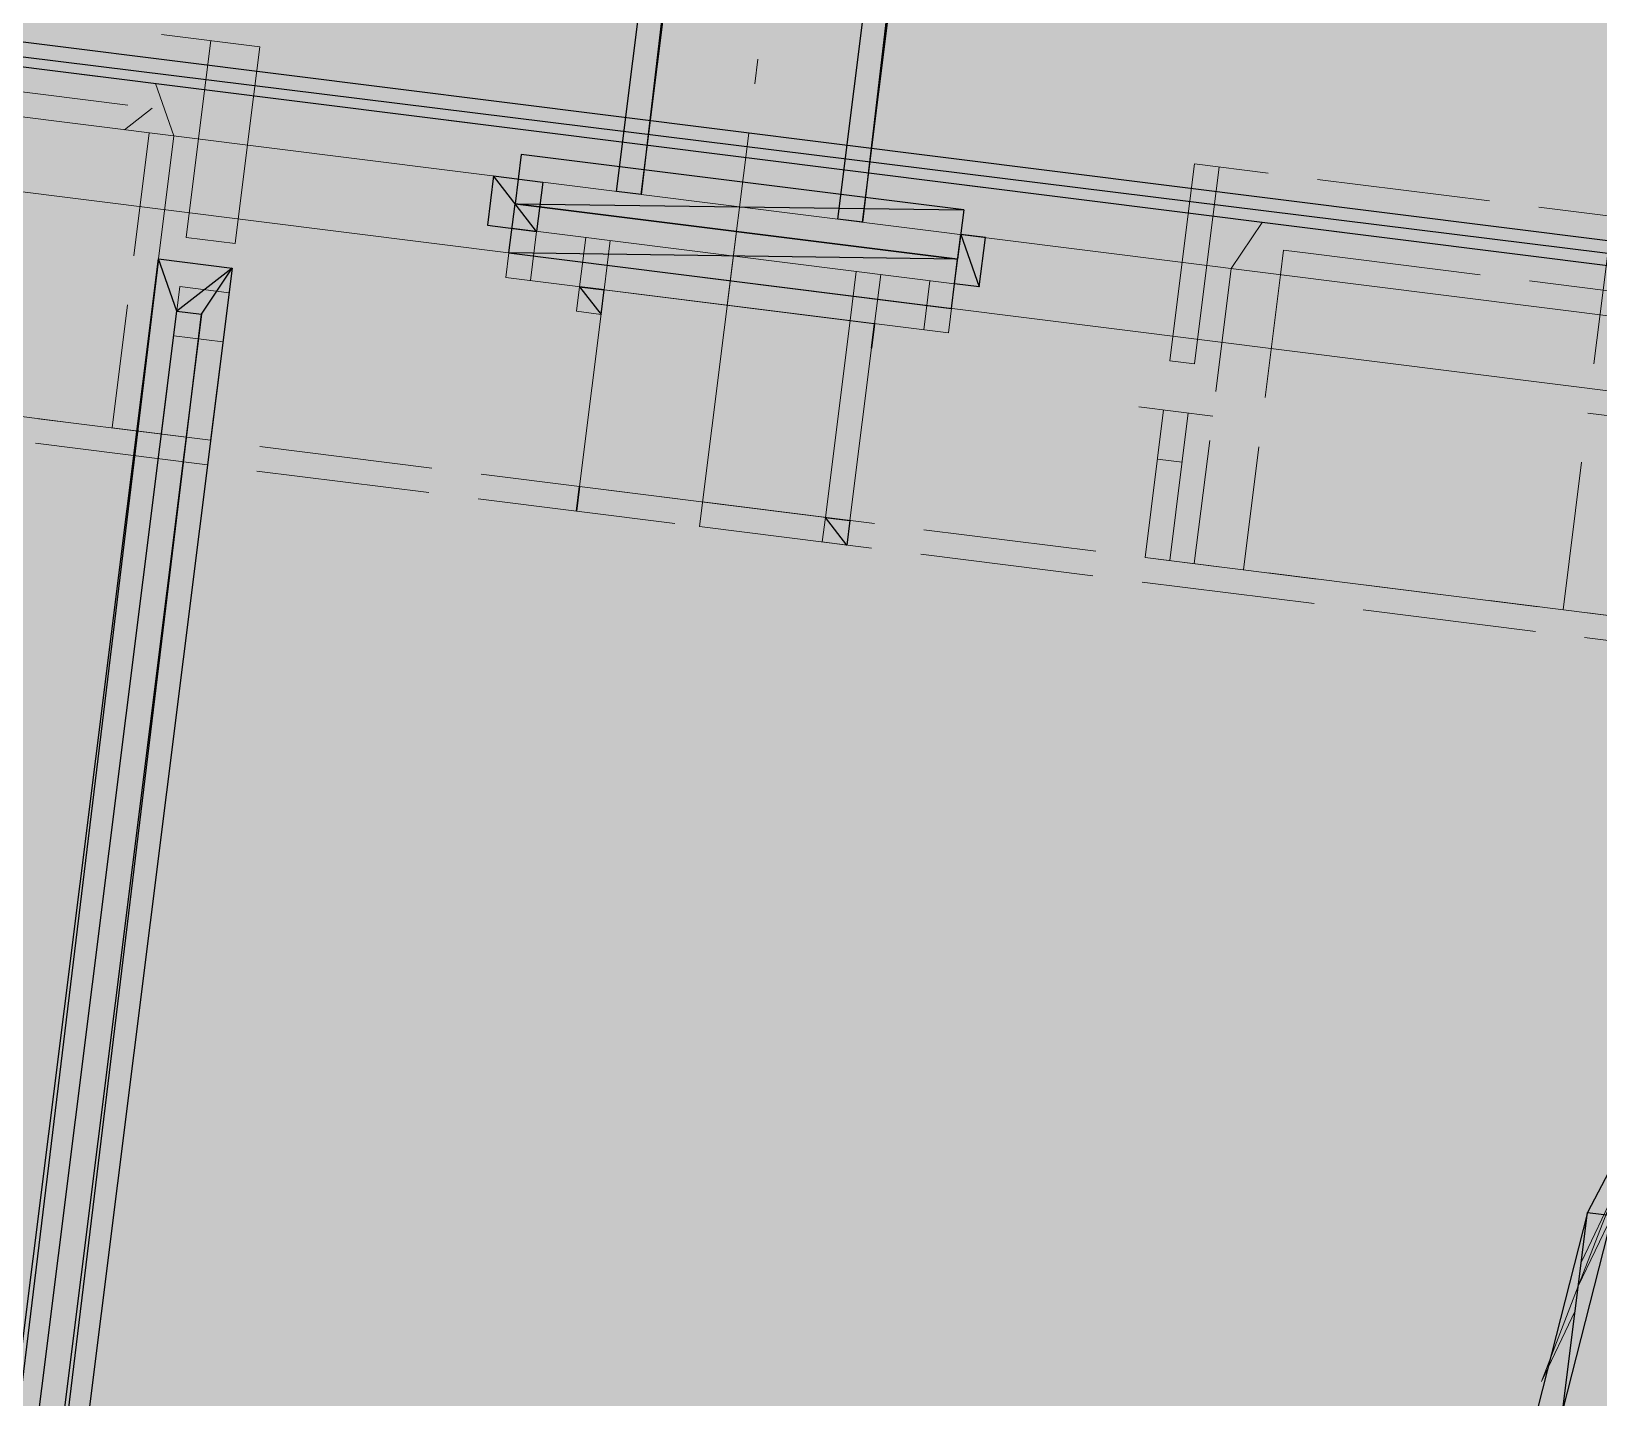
# Model space of a CAD drawing. Header units: metres. Extents: x -4 to 509425, y 7549 to 4732445.
# Drawn here: x 475992.49 to 475993.025, y 4719727.946 to 4719728.412 of the extents above; entities that cross this region are included whole.
import ezdxf

# ---------------------------------------------------------------- set-up
doc = ezdxf.new("R2010")
doc.units = ezdxf.units.M
doc.header["$LTSCALE"] = 0.01
doc.header["$MEASUREMENT"] = 0
doc.layers.get('0').update_dxf_attribs({"lineweight": 0})
doc.layers.add('_SUBESTACIÓN', color=1, linetype='Continuous')
doc.layers.add('SUBESTACION LA VID', color=253, linetype='Continuous')

# ---------------------------------------------------------------- blocks, each defined once
blk = doc.blocks.new('A$Cfff6051d')
at = {"layer": 'SUBESTACION LA VID', "transparency": 33554687}
h = blk.add_hatch(color=256, dxfattribs=at)
h.dxf.hatch_style = 2
edge = h.paths.add_edge_path()
edge.add_spline(control_points=[(475992.68982, 4719728.35778), (475992.68982, 4719728.35778), (475992.69822, 4719728.35673), (475992.69822, 4719728.35673), (475992.69822, 4719728.35673), (475992.81831, 4719729.38262), (475992.81831, 4719729.38262), (475992.81831, 4719729.38262), (475992.68982, 4719728.35778), (475992.68982, 4719728.35778)], knot_values=[0, 0, 0, 0, 1, 1, 1, 2, 2, 2, 3, 3, 3, 3], degree=3, periodic=0)
edge = h.paths.add_edge_path()
edge.add_spline(control_points=[(475992.69822, 4719728.35673), (475992.69822, 4719728.35673), (475992.81831, 4719729.38262), (475992.81831, 4719729.38262), (475992.81831, 4719729.38262), (475992.82671, 4719729.38157), (475992.82671, 4719729.38157), (475992.82671, 4719729.38157), (475992.69822, 4719728.35673), (475992.69822, 4719728.35673)], knot_values=[0, 0, 0, 0, 1, 1, 1, 2, 2, 2, 3, 3, 3, 3], degree=3, periodic=0)
h = blk.add_hatch(color=256, dxfattribs=at)
h.dxf.hatch_style = 2
edge = h.paths.add_edge_path()
edge.add_spline(control_points=[(475992.76543, 4719728.3483), (475992.76543, 4719728.3483), (475992.77383, 4719728.34725), (475992.77383, 4719728.34725), (475992.77383, 4719728.34725), (475992.89391, 4719729.37314), (475992.89391, 4719729.37314), (475992.89391, 4719729.37314), (475992.76543, 4719728.3483), (475992.76543, 4719728.3483)], knot_values=[0, 0, 0, 0, 1, 1, 1, 2, 2, 2, 3, 3, 3, 3], degree=3, periodic=0)
edge = h.paths.add_edge_path()
edge.add_spline(control_points=[(475992.77383, 4719728.34725), (475992.77383, 4719728.34725), (475992.89391, 4719729.37314), (475992.89391, 4719729.37314), (475992.89391, 4719729.37314), (475992.90231, 4719729.37209), (475992.90231, 4719729.37209), (475992.90231, 4719729.37209), (475992.77383, 4719728.34725), (475992.77383, 4719728.34725)], knot_values=[0, 0, 0, 0, 1, 1, 1, 2, 2, 2, 3, 3, 3, 3], degree=3, periodic=0)
h = blk.add_hatch(color=256, dxfattribs=at)
h.dxf.hatch_style = 2
edge = h.paths.add_edge_path()
edge.add_spline(control_points=[(475995.86725, 4719727.97649), (475995.86725, 4719727.97649), (475995.86831, 4719727.98489), (475995.86831, 4719727.98489), (475995.86831, 4719727.98489), (475990.12143, 4719728.69684), (475990.12143, 4719728.69684), (475990.12143, 4719728.69684), (475995.86725, 4719727.97649), (475995.86725, 4719727.97649)], knot_values=[0, 0, 0, 0, 1, 1, 1, 2, 2, 2, 3, 3, 3, 3], degree=3, periodic=0)
edge = h.paths.add_edge_path()
edge.add_spline(control_points=[(475995.86831, 4719727.98489), (475995.86831, 4719727.98489), (475990.12143, 4719728.69684), (475990.12143, 4719728.69684), (475990.12143, 4719728.69684), (475990.11408, 4719728.70629), (475990.11408, 4719728.70629), (475990.11408, 4719728.70629), (475995.86831, 4719727.98489), (475995.86831, 4719727.98489)], knot_values=[0, 0, 0, 0, 1, 1, 1, 2, 2, 2, 3, 3, 3, 3], degree=3, periodic=0)
edge = h.paths.add_edge_path()
edge.add_spline(control_points=[(475990.12143, 4719728.69684), (475990.12143, 4719728.69684), (475990.11408, 4719728.70629), (475990.11408, 4719728.70629), (475990.11408, 4719728.70629), (475989.83813, 4719726.43715), (475989.83813, 4719726.43715), (475989.83813, 4719726.43715), (475990.12143, 4719728.69684), (475990.12143, 4719728.69684)], knot_values=[0, 0, 0, 0, 1, 1, 1, 2, 2, 2, 3, 3, 3, 3], degree=3, periodic=0)
edge = h.paths.add_edge_path()
edge.add_spline(control_points=[(475990.11408, 4719728.70629), (475990.11408, 4719728.70629), (475989.83813, 4719726.43715), (475989.83813, 4719726.43715), (475989.83813, 4719726.43715), (475989.82868, 4719726.4298), (475989.82868, 4719726.4298), (475989.82868, 4719726.4298), (475990.11408, 4719728.70629), (475990.11408, 4719728.70629)], knot_values=[0, 0, 0, 0, 1, 1, 1, 2, 2, 2, 3, 3, 3, 3], degree=3, periodic=0)
edge = h.paths.add_edge_path()
edge.add_spline(control_points=[(475989.83813, 4719726.43715), (475989.83813, 4719726.43715), (475989.82868, 4719726.4298), (475989.82868, 4719726.4298), (475989.82868, 4719726.4298), (475995.58396, 4719725.7168), (475995.58396, 4719725.7168), (475995.58396, 4719725.7168), (475989.83813, 4719726.43715), (475989.83813, 4719726.43715)], knot_values=[0, 0, 0, 0, 1, 1, 1, 2, 2, 2, 3, 3, 3, 3], degree=3, periodic=0)
edge = h.paths.add_edge_path()
edge.add_spline(control_points=[(475989.82868, 4719726.4298), (475989.82868, 4719726.4298), (475995.58396, 4719725.7168), (475995.58396, 4719725.7168), (475995.58396, 4719725.7168), (475995.59131, 4719725.70735), (475995.59131, 4719725.70735), (475995.59131, 4719725.70735), (475989.82868, 4719726.4298), (475989.82868, 4719726.4298)], knot_values=[0, 0, 0, 0, 1, 1, 1, 2, 2, 2, 3, 3, 3, 3], degree=3, periodic=0)
edge = h.paths.add_edge_path()
edge.add_spline(control_points=[(475995.58396, 4719725.7168), (475995.58396, 4719725.7168), (475995.59131, 4719725.70735), (475995.59131, 4719725.70735), (475995.59131, 4719725.70735), (475995.86831, 4719727.98489), (475995.86831, 4719727.98489), (475995.86831, 4719727.98489), (475995.58396, 4719725.7168), (475995.58396, 4719725.7168)], knot_values=[0, 0, 0, 0, 1, 1, 1, 2, 2, 2, 3, 3, 3, 3], degree=3, periodic=0)
edge = h.paths.add_edge_path()
edge.add_spline(control_points=[(475995.59131, 4719725.70735), (475995.59131, 4719725.70735), (475995.86831, 4719727.98489), (475995.86831, 4719727.98489), (475995.86831, 4719727.98489), (475995.87671, 4719727.98384), (475995.87671, 4719727.98384), (475995.87671, 4719727.98384), (475995.59131, 4719725.70735), (475995.59131, 4719725.70735)], knot_values=[0, 0, 0, 0, 1, 1, 1, 2, 2, 2, 3, 3, 3, 3], degree=3, periodic=0)
h = blk.add_hatch(color=256, dxfattribs=at)
h.dxf.hatch_style = 2
edge = h.paths.add_edge_path()
edge.add_spline(control_points=[(475992.80637, 4719728.33463), (475992.80637, 4719728.33463), (475992.80848, 4719728.35143), (475992.80848, 4719728.35143), (475992.80848, 4719728.35143), (475992.65517, 4719728.35359), (475992.65517, 4719728.35359), (475992.65517, 4719728.35359), (475992.80637, 4719728.33463), (475992.80637, 4719728.33463)], knot_values=[0, 0, 0, 0, 1, 1, 1, 2, 2, 2, 3, 3, 3, 3], degree=3, periodic=0)
edge = h.paths.add_edge_path()
edge.add_spline(control_points=[(475992.80848, 4719728.35143), (475992.80848, 4719728.35143), (475992.65517, 4719728.35359), (475992.65517, 4719728.35359), (475992.65517, 4719728.35359), (475992.65728, 4719728.37039), (475992.65728, 4719728.37039), (475992.65728, 4719728.37039), (475992.80848, 4719728.35143), (475992.80848, 4719728.35143)], knot_values=[0, 0, 0, 0, 1, 1, 1, 2, 2, 2, 3, 3, 3, 3], degree=3, periodic=0)
h = blk.add_hatch(color=256, dxfattribs=at)
h.dxf.hatch_style = 2
edge = h.paths.add_edge_path()
edge.add_spline(control_points=[(475992.65517, 4719728.35359), (475992.65517, 4719728.35359), (475992.65306, 4719728.33679), (475992.65306, 4719728.33679), (475992.65306, 4719728.33679), (475992.80637, 4719728.33463), (475992.80637, 4719728.33463), (475992.80637, 4719728.33463), (475992.65517, 4719728.35359), (475992.65517, 4719728.35359)], knot_values=[0, 0, 0, 0, 1, 1, 1, 2, 2, 2, 3, 3, 3, 3], degree=3, periodic=0)
edge = h.paths.add_edge_path()
edge.add_spline(control_points=[(475992.65306, 4719728.33679), (475992.65306, 4719728.33679), (475992.80637, 4719728.33463), (475992.80637, 4719728.33463), (475992.80637, 4719728.33463), (475992.80427, 4719728.31783), (475992.80427, 4719728.31783), (475992.80427, 4719728.31783), (475992.65306, 4719728.33679), (475992.65306, 4719728.33679)], knot_values=[0, 0, 0, 0, 1, 1, 1, 2, 2, 2, 3, 3, 3, 3], degree=3, periodic=0)
h = blk.add_hatch(color=256, dxfattribs=at)
h.dxf.hatch_style = 2
edge = h.paths.add_edge_path()
edge.add_spline(control_points=[(475992.26585, 4719726.20105), (475992.26585, 4719726.20105), (475992.27425, 4719726.2), (475992.27425, 4719726.2), (475992.27425, 4719726.2), (475992.53335, 4719728.33473), (475992.53335, 4719728.33473), (475992.53335, 4719728.33473), (475992.26585, 4719726.20105), (475992.26585, 4719726.20105)], knot_values=[0, 0, 0, 0, 1, 1, 1, 2, 2, 2, 3, 3, 3, 3], degree=3, periodic=0)
edge = h.paths.add_edge_path()
edge.add_spline(control_points=[(475992.27425, 4719726.2), (475992.27425, 4719726.2), (475992.53335, 4719728.33473), (475992.53335, 4719728.33473), (475992.53335, 4719728.33473), (475992.53965, 4719728.31688), (475992.53965, 4719728.31688), (475992.53965, 4719728.31688), (475992.27425, 4719726.2), (475992.27425, 4719726.2)], knot_values=[0, 0, 0, 0, 1, 1, 1, 2, 2, 2, 3, 3, 3, 3], degree=3, periodic=0)
edge = h.paths.add_edge_path()
edge.add_spline(control_points=[(475992.53335, 4719728.33473), (475992.53335, 4719728.33473), (475992.53965, 4719728.31688), (475992.53965, 4719728.31688), (475992.53965, 4719728.31688), (475992.55855, 4719728.33157), (475992.55855, 4719728.33157), (475992.55855, 4719728.33157), (475992.53335, 4719728.33473), (475992.53335, 4719728.33473)], knot_values=[0, 0, 0, 0, 1, 1, 1, 2, 2, 2, 3, 3, 3, 3], degree=3, periodic=0)
edge = h.paths.add_edge_path()
edge.add_spline(control_points=[(475992.53965, 4719728.31688), (475992.53965, 4719728.31688), (475992.55855, 4719728.33157), (475992.55855, 4719728.33157), (475992.55855, 4719728.33157), (475992.54805, 4719728.31583), (475992.54805, 4719728.31583), (475992.54805, 4719728.31583), (475992.53965, 4719728.31688), (475992.53965, 4719728.31688)], knot_values=[0, 0, 0, 0, 1, 1, 1, 2, 2, 2, 3, 3, 3, 3], degree=3, periodic=0)
edge = h.paths.add_edge_path()
edge.add_spline(control_points=[(475992.55855, 4719728.33157), (475992.55855, 4719728.33157), (475992.54805, 4719728.31583), (475992.54805, 4719728.31583), (475992.54805, 4719728.31583), (475992.29, 4719726.18949), (475992.29, 4719726.18949), (475992.29, 4719726.18949), (475992.55855, 4719728.33157), (475992.55855, 4719728.33157)], knot_values=[0, 0, 0, 0, 1, 1, 1, 2, 2, 2, 3, 3, 3, 3], degree=3, periodic=0)
edge = h.paths.add_edge_path()
edge.add_spline(control_points=[(475992.54805, 4719728.31583), (475992.54805, 4719728.31583), (475992.29, 4719726.18949), (475992.29, 4719726.18949), (475992.29, 4719726.18949), (475992.28265, 4719726.19894), (475992.28265, 4719726.19894), (475992.28265, 4719726.19894), (475992.54805, 4719728.31583), (475992.54805, 4719728.31583)], knot_values=[0, 0, 0, 0, 1, 1, 1, 2, 2, 2, 3, 3, 3, 3], degree=3, periodic=0)
edge = h.paths.add_edge_path()
edge.add_spline(control_points=[(475992.29, 4719726.18949), (475992.29, 4719726.18949), (475992.28265, 4719726.19894), (475992.28265, 4719726.19894), (475992.28265, 4719726.19894), (475992.2648, 4719726.19265), (475992.2648, 4719726.19265), (475992.2648, 4719726.19265), (475992.29, 4719726.18949), (475992.29, 4719726.18949)], knot_values=[0, 0, 0, 0, 1, 1, 1, 2, 2, 2, 3, 3, 3, 3], degree=3, periodic=0)
edge = h.paths.add_edge_path()
edge.add_spline(control_points=[(475992.28265, 4719726.19894), (475992.28265, 4719726.19894), (475992.2648, 4719726.19265), (475992.2648, 4719726.19265), (475992.2648, 4719726.19265), (475992.26585, 4719726.20105), (475992.26585, 4719726.20105), (475992.26585, 4719726.20105), (475992.28265, 4719726.19894), (475992.28265, 4719726.19894)], knot_values=[0, 0, 0, 0, 1, 1, 1, 2, 2, 2, 3, 3, 3, 3], degree=3, periodic=0)
h = blk.add_hatch(color=256, dxfattribs=at)
h.dxf.hatch_style = 2
h.paths.add_polyline_path([(475992.76119, 4719728.24644), (475992.76959, 4719728.24539), (475992.76854, 4719728.23699)])
at = {"layer": 'SUBESTACION LA VID', "lineweight": 15}
blk.add_line((475996.86479, 4719727.83437), (475987.63282, 4719728.99177), dxfattribs=at)
at = {"layer": 'SUBESTACION LA VID', "lineweight": 0}
for p, q in [((475992.43992, 4719728.40617), (475992.49872, 4719728.3988)), ((475992.55123, 4719728.40928), (475992.54807, 4719728.38408)), ((475992.73709, 4719728.39451), (475992.73815, 4719728.40291)), ((475992.52287, 4719728.38724), (475992.45567, 4719728.39567)), ((475992.50712, 4719728.39775), (475992.56592, 4719728.39038)), ((475992.53127, 4719728.38619), (475992.52182, 4719728.37884)), ((475992.54807, 4719728.38408), (475992.54281, 4719728.34208)), ((475992.58272, 4719728.38827), (475992.64153, 4719728.3809)), ((475992.55961, 4719728.33997), (475992.56487, 4719728.38198)), ((475992.65833, 4719728.37879), (475992.72553, 4719728.37037)), ((475992.52495, 4719728.33579), (475992.53022, 4719728.37779)), ((475992.72761, 4719728.31891), (475992.73499, 4719728.37771)), ((475992.73393, 4719728.36931), (475992.79273, 4719728.36194)), ((475992.89564, 4719728.3661), (475992.89248, 4719728.3409)), ((475992.80953, 4719728.35983), (475992.86834, 4719728.35246)), ((475992.98805, 4719728.35452), (475992.92924, 4719728.36189)), ((475993.06365, 4719728.34504), (475993.00485, 4719728.35241)), ((475992.88514, 4719728.35036), (475992.94394, 4719728.34298)), ((475993.02373, 4719728.29885), (475993.03005, 4719728.34925)), ((475992.55961, 4719728.33997), (475992.54281, 4719728.34208)), ((475992.66041, 4719728.32734), (475992.66252, 4719728.34414)), ((475992.67721, 4719728.32523), (475992.67932, 4719728.34203)), ((475992.68561, 4719728.32418), (475992.68772, 4719728.34098)), ((475992.73077, 4719728.34411), (475992.71814, 4719728.24331)), ((475992.88408, 4719728.34196), (475992.87882, 4719728.29995)), ((475992.89248, 4719728.3409), (475992.88722, 4719728.2989)), ((475992.96074, 4719728.34088), (475993.01954, 4719728.33351)), ((475993.06155, 4719728.32824), (475993.00274, 4719728.33561)), ((475992.76961, 4719728.31364), (475992.77172, 4719728.33045)), ((475992.5407, 4719728.32528), (475992.53438, 4719728.27488)), ((475992.5575, 4719728.32317), (475992.5407, 4719728.32528)), ((475992.77801, 4719728.31259), (475992.78012, 4719728.32939)), ((475992.79481, 4719728.31049), (475992.79692, 4719728.32729)), ((475993.06049, 4719728.31984), (475993.00169, 4719728.32721)), ((475992.67718, 4719728.25697), (475992.68561, 4719728.32418)), ((475992.51758, 4719728.27698), (475992.52285, 4719728.31899)), ((475992.52598, 4719728.27593), (475992.53125, 4719728.31793)), ((475992.76119, 4719728.24644), (475992.76961, 4719728.31364)), ((475992.77801, 4719728.31259), (475992.77696, 4719728.30419)), ((475992.55539, 4719728.30637), (475992.53859, 4719728.30848)), ((475992.87882, 4719728.29995), (475992.88722, 4719728.2989)), ((475992.44198, 4719728.28646), (475992.50078, 4719728.27909)), ((475992.86831, 4719728.28421), (475992.89351, 4719728.28105)), ((475992.88511, 4719728.2821), (475992.87879, 4719728.2317)), ((475993.03002, 4719728.281), (475993.02162, 4719728.28205)), ((475992.49238, 4719728.28014), (475992.55118, 4719728.27277)), ((475992.55118, 4719728.27277), (475992.49238, 4719728.28014)), ((475992.55013, 4719728.26437), (475992.49132, 4719728.27174)), ((475992.89246, 4719728.27265), (475992.88719, 4719728.23065)), ((475992.56798, 4719728.27066), (475992.62678, 4719728.26329)), ((475992.62678, 4719728.26329), (475992.56798, 4719728.27066)), ((475992.87461, 4719728.26635), (475992.88301, 4719728.2653)), ((475992.90926, 4719728.27054), (475992.90399, 4719728.22854)), ((475992.62573, 4719728.25489), (475992.56693, 4719728.26226)), ((475992.64358, 4719728.26119), (475992.71078, 4719728.25276)), ((475992.71078, 4719728.25276), (475992.64358, 4719728.26119)), ((475993.0132, 4719728.21485), (475993.01952, 4719728.26525)), ((475992.70973, 4719728.24436), (475992.64253, 4719728.25279)), ((475992.71919, 4719728.25171), (475992.77799, 4719728.24434)), ((475992.77799, 4719728.24434), (475992.71919, 4719728.25171)), ((475992.77694, 4719728.23594), (475992.71814, 4719728.24331)), ((475992.79479, 4719728.24223), (475992.85359, 4719728.23486)), ((475992.85359, 4719728.23486), (475992.79479, 4719728.24223)), ((475992.85254, 4719728.22646), (475992.79374, 4719728.23383)), ((475992.87039, 4719728.23275), (475992.9292, 4719728.22538)), ((475992.9292, 4719728.22538), (475992.87039, 4719728.23275)), ((475992.92814, 4719728.21698), (475992.86934, 4719728.22435)), ((475992.91239, 4719728.22749), (475992.9712, 4719728.22011)), ((475992.946, 4719728.22327), (475993.0048, 4719728.2159)), ((475993.0048, 4719728.2159), (475992.946, 4719728.22327)), ((475992.988, 4719728.21801), (475993.0468, 4719728.21064)), ((475993.00374, 4719728.2075), (475992.94494, 4719728.21487)), ((475993.0216, 4719728.2138), (475993.0804, 4719728.20642)), ((475993.0804, 4719728.20642), (475993.0216, 4719728.2138)), ((475993.07935, 4719728.19802), (475993.02054, 4719728.2054)), ((475993.03098, 4719728.01637), (475993.01837, 4719727.98383)), ((475993.03098, 4719728.01637), (475993.01837, 4719727.98383)), ((475993.01942, 4719727.99223), (475993.03098, 4719728.01637)), ((475993.02993, 4719728.00797), (475993.01837, 4719727.98383)), ((475993.01837, 4719727.98383), (475993.00575, 4719727.95128)), ((475993.01415, 4719727.95022), (475993.01837, 4719727.98383)), ((475993.01731, 4719727.97543), (475993.00575, 4719727.95128)), ((475993.0131, 4719727.94182), (475993.01731, 4719727.97543)), ((475993.01731, 4719727.97543), (475993.01415, 4719727.95022))]:
    blk.add_line(p, q, dxfattribs=at)
at = {"layer": 'SUBESTACION LA VID', "lineweight": 15}
blk.add_lwpolyline([(475987.65486, 4719728.96341), (475996.87843, 4719727.80706), (475997.04904, 4719729.16791), (475986.79223, 4719730.4538), (475986.16561, 4719725.4556)], dxfattribs=at)
at = {"layer": 'SUBESTACION LA VID', "lineweight": 0}
for points in [[(475992.56487, 4719728.38198), (475992.56803, 4719728.40718), (475992.53443, 4719728.41139)], [(475992.53335, 4719728.33473), (475992.53862, 4719728.37673), (475992.53232, 4719728.39459), (475992.52392, 4719728.39564), (475992.45672, 4719728.40407)], [(475992.91244, 4719728.364), (475992.88724, 4719728.36716), (475992.88408, 4719728.34196)], [(475992.98594, 4719728.33772), (475992.92714, 4719728.34509), (475992.91034, 4719728.3472), (475992.89983, 4719728.33145), (475992.89456, 4719728.28945)], [(475992.80532, 4719728.32623), (475992.80321, 4719728.30943), (475992.65201, 4719728.32839), (475992.65412, 4719728.34519), (475992.80532, 4719728.32623)], [(475992.98489, 4719728.32932), (475992.92608, 4719728.33669), (475992.91768, 4719728.33774), (475992.91663, 4719728.32934), (475992.91136, 4719728.28734)], [(475992.68561, 4719728.32418), (475992.67721, 4719728.32523), (475992.67616, 4719728.31683), (475992.68456, 4719728.31578)], [(475992.67721, 4719728.32523), (475992.67616, 4719728.31683), (475992.68456, 4719728.31578), (475992.67721, 4719728.32523)], [(475992.51758, 4719728.27698), (475992.55118, 4719728.27277), (475992.5575, 4719728.32317)], [(475992.67718, 4719728.25697), (475992.76959, 4719728.24539), (475992.77801, 4719728.31259), (475992.68561, 4719728.32418), (475992.67718, 4719728.25697)], [(475992.77801, 4719728.31259), (475992.77696, 4719728.30419), (475992.77801, 4719728.31259)], [(475992.77801, 4719728.31259), (475992.77801, 4719728.31259)], [(475992.87671, 4719728.28315), (475992.87039, 4719728.23275), (475992.89559, 4719728.22959)], [(475992.67718, 4719728.25697), (475992.67613, 4719728.24857), (475992.67718, 4719728.25697)], [(475992.67613, 4719728.24857), (475992.67718, 4719728.25697), (475992.67613, 4719728.24857)], [(475992.76959, 4719728.24539), (475992.76854, 4719728.23699), (475992.76014, 4719728.23804), (475992.76119, 4719728.24644)], [(475992.76854, 4719728.23699), (475992.76014, 4719728.23804), (475992.76119, 4719728.24644), (475992.76854, 4719728.23699)]]:
    blk.add_lwpolyline(points, dxfattribs=at)
at = {"layer": 'SUBESTACION LA VID'}
blk.add_lwpolyline([(475992.77801, 4719728.31259), (475992.77801, 4719728.31259)], dxfattribs=at)
blk.add_lwpolyline([(475992.76119, 4719728.24644), (475992.76959, 4719728.24539), (475992.76854, 4719728.23699)], close=True, dxfattribs=at)
at = {"layer": 'SUBESTACION LA VID', "lineweight": 0}
blk.add_lwpolyline([(475992.76119, 4719728.24644), (475992.76959, 4719728.24539), (475992.76854, 4719728.23699)], close=True, dxfattribs=at)
at = {"layer": 'SUBESTACION LA VID'}
for points, knots in [([(475992.68982, 4719728.35778), (475992.68982, 4719728.35778), (475992.69822, 4719728.35673), (475992.69822, 4719728.35673), (475992.69822, 4719728.35673), (475992.81831, 4719729.38262), (475992.81831, 4719729.38262), (475992.81831, 4719729.38262), (475992.68982, 4719728.35778), (475992.68982, 4719728.35778)], [0, 0, 0, 0, 1, 1, 1, 2, 2, 2, 3, 3, 3, 3]), ([(475992.69822, 4719728.35673), (475992.69822, 4719728.35673), (475992.81831, 4719729.38262), (475992.81831, 4719729.38262), (475992.81831, 4719729.38262), (475992.82671, 4719729.38157), (475992.82671, 4719729.38157), (475992.82671, 4719729.38157), (475992.69822, 4719728.35673), (475992.69822, 4719728.35673)], [0, 0, 0, 0, 1, 1, 1, 2, 2, 2, 3, 3, 3, 3]), ([(475992.76543, 4719728.3483), (475992.76543, 4719728.3483), (475992.77383, 4719728.34725), (475992.77383, 4719728.34725), (475992.77383, 4719728.34725), (475992.89391, 4719729.37314), (475992.89391, 4719729.37314), (475992.89391, 4719729.37314), (475992.76543, 4719728.3483), (475992.76543, 4719728.3483)], [0, 0, 0, 0, 1, 1, 1, 2, 2, 2, 3, 3, 3, 3]), ([(475992.77383, 4719728.34725), (475992.77383, 4719728.34725), (475992.89391, 4719729.37314), (475992.89391, 4719729.37314), (475992.89391, 4719729.37314), (475992.90231, 4719729.37209), (475992.90231, 4719729.37209), (475992.90231, 4719729.37209), (475992.77383, 4719728.34725), (475992.77383, 4719728.34725)], [0, 0, 0, 0, 1, 1, 1, 2, 2, 2, 3, 3, 3, 3]), ([(475995.86831, 4719727.98489), (475995.86831, 4719727.98489), (475990.12143, 4719728.69684), (475990.12143, 4719728.69684), (475990.12143, 4719728.69684), (475990.11408, 4719728.70629), (475990.11408, 4719728.70629), (475990.11408, 4719728.70629), (475995.86831, 4719727.98489), (475995.86831, 4719727.98489)], [0, 0, 0, 0, 1, 1, 1, 2, 2, 2, 3, 3, 3, 3]), ([(475995.86725, 4719727.97649), (475995.86725, 4719727.97649), (475995.86831, 4719727.98489), (475995.86831, 4719727.98489), (475995.86831, 4719727.98489), (475990.12143, 4719728.69684), (475990.12143, 4719728.69684), (475990.12143, 4719728.69684), (475995.86725, 4719727.97649), (475995.86725, 4719727.97649)], [0, 0, 0, 0, 1, 1, 1, 2, 2, 2, 3, 3, 3, 3]), ([(475992.80848, 4719728.35143), (475992.80848, 4719728.35143), (475992.65517, 4719728.35359), (475992.65517, 4719728.35359), (475992.65517, 4719728.35359), (475992.65728, 4719728.37039), (475992.65728, 4719728.37039), (475992.65728, 4719728.37039), (475992.80848, 4719728.35143), (475992.80848, 4719728.35143)], [0, 0, 0, 0, 1, 1, 1, 2, 2, 2, 3, 3, 3, 3]), ([(475992.64782, 4719728.36304), (475992.64782, 4719728.36304), (475992.66252, 4719728.34414), (475992.66252, 4719728.34414), (475992.66252, 4719728.34414), (475992.64572, 4719728.34624), (475992.64572, 4719728.34624), (475992.64572, 4719728.34624), (475992.64782, 4719728.36304), (475992.64782, 4719728.36304)], [0, 0, 0, 0, 1, 1, 1, 2, 2, 2, 3, 3, 3, 3]), ([(475992.66462, 4719728.36094), (475992.66462, 4719728.36094), (475992.64782, 4719728.36304), (475992.64782, 4719728.36304), (475992.64782, 4719728.36304), (475992.66252, 4719728.34414), (475992.66252, 4719728.34414), (475992.66252, 4719728.34414), (475992.66462, 4719728.36094), (475992.66462, 4719728.36094)], [0, 0, 0, 0, 1, 1, 1, 2, 2, 2, 3, 3, 3, 3]), ([(475992.65517, 4719728.35359), (475992.65517, 4719728.35359), (475992.65306, 4719728.33679), (475992.65306, 4719728.33679), (475992.65306, 4719728.33679), (475992.80637, 4719728.33463), (475992.80637, 4719728.33463), (475992.80637, 4719728.33463), (475992.65517, 4719728.35359), (475992.65517, 4719728.35359)], [0, 0, 0, 0, 1, 1, 1, 2, 2, 2, 3, 3, 3, 3]), ([(475992.80637, 4719728.33463), (475992.80637, 4719728.33463), (475992.80848, 4719728.35143), (475992.80848, 4719728.35143), (475992.80848, 4719728.35143), (475992.65517, 4719728.35359), (475992.65517, 4719728.35359), (475992.65517, 4719728.35359), (475992.80637, 4719728.33463), (475992.80637, 4719728.33463)], [0, 0, 0, 0, 1, 1, 1, 2, 2, 2, 3, 3, 3, 3]), ([(475992.80532, 4719728.32623), (475992.80532, 4719728.32623), (475992.81372, 4719728.32518), (475992.81372, 4719728.32518), (475992.81372, 4719728.32518), (475992.80743, 4719728.34303), (475992.80743, 4719728.34303), (475992.80743, 4719728.34303), (475992.80532, 4719728.32623), (475992.80532, 4719728.32623)], [0, 0, 0, 0, 1, 1, 1, 2, 2, 2, 3, 3, 3, 3]), ([(475992.81372, 4719728.32518), (475992.81372, 4719728.32518), (475992.80743, 4719728.34303), (475992.80743, 4719728.34303), (475992.80743, 4719728.34303), (475992.81583, 4719728.34198), (475992.81583, 4719728.34198), (475992.81583, 4719728.34198), (475992.81372, 4719728.32518), (475992.81372, 4719728.32518)], [0, 0, 0, 0, 1, 1, 1, 2, 2, 2, 3, 3, 3, 3]), ([(475992.65306, 4719728.33679), (475992.65306, 4719728.33679), (475992.80637, 4719728.33463), (475992.80637, 4719728.33463), (475992.80637, 4719728.33463), (475992.80427, 4719728.31783), (475992.80427, 4719728.31783), (475992.80427, 4719728.31783), (475992.65306, 4719728.33679), (475992.65306, 4719728.33679)], [0, 0, 0, 0, 1, 1, 1, 2, 2, 2, 3, 3, 3, 3]), ([(475992.26585, 4719726.20105), (475992.26585, 4719726.20105), (475992.27425, 4719726.2), (475992.27425, 4719726.2), (475992.27425, 4719726.2), (475992.53335, 4719728.33473), (475992.53335, 4719728.33473), (475992.53335, 4719728.33473), (475992.26585, 4719726.20105), (475992.26585, 4719726.20105)], [0, 0, 0, 0, 1, 1, 1, 2, 2, 2, 3, 3, 3, 3]), ([(475992.27425, 4719726.2), (475992.27425, 4719726.2), (475992.53335, 4719728.33473), (475992.53335, 4719728.33473), (475992.53335, 4719728.33473), (475992.53965, 4719728.31688), (475992.53965, 4719728.31688), (475992.53965, 4719728.31688), (475992.27425, 4719726.2), (475992.27425, 4719726.2)], [0, 0, 0, 0, 1, 1, 1, 2, 2, 2, 3, 3, 3, 3]), ([(475992.55855, 4719728.33157), (475992.55855, 4719728.33157), (475992.54805, 4719728.31583), (475992.54805, 4719728.31583), (475992.54805, 4719728.31583), (475992.29, 4719726.18949), (475992.29, 4719726.18949), (475992.29, 4719726.18949), (475992.55855, 4719728.33157), (475992.55855, 4719728.33157)], [0, 0, 0, 0, 1, 1, 1, 2, 2, 2, 3, 3, 3, 3]), ([(475992.53335, 4719728.33473), (475992.53335, 4719728.33473), (475992.53965, 4719728.31688), (475992.53965, 4719728.31688), (475992.53965, 4719728.31688), (475992.55855, 4719728.33157), (475992.55855, 4719728.33157), (475992.55855, 4719728.33157), (475992.53335, 4719728.33473), (475992.53335, 4719728.33473)], [0, 0, 0, 0, 1, 1, 1, 2, 2, 2, 3, 3, 3, 3]), ([(475992.53965, 4719728.31688), (475992.53965, 4719728.31688), (475992.55855, 4719728.33157), (475992.55855, 4719728.33157), (475992.55855, 4719728.33157), (475992.54805, 4719728.31583), (475992.54805, 4719728.31583), (475992.54805, 4719728.31583), (475992.53965, 4719728.31688), (475992.53965, 4719728.31688)], [0, 0, 0, 0, 1, 1, 1, 2, 2, 2, 3, 3, 3, 3]), ([(475992.67721, 4719728.32523), (475992.67721, 4719728.32523), (475992.67721, 4719728.32523), (475992.67721, 4719728.32523), (475992.67721, 4719728.32523), (475992.68561, 4719728.32418), (475992.68561, 4719728.32418), (475992.68561, 4719728.32418), (475992.67721, 4719728.32523), (475992.67721, 4719728.32523)], [0, 0, 0, 0, 1, 1, 1, 2, 2, 2, 3, 3, 3, 3]), ([(475992.67721, 4719728.32523), (475992.67721, 4719728.32523), (475992.68561, 4719728.32418), (475992.68561, 4719728.32418), (475992.68561, 4719728.32418), (475992.68456, 4719728.31578), (475992.68456, 4719728.31578), (475992.68456, 4719728.31578), (475992.67721, 4719728.32523), (475992.67721, 4719728.32523)], [0, 0, 0, 0, 1, 1, 1, 2, 2, 2, 3, 3, 3, 3]), ([(475992.54805, 4719728.31583), (475992.54805, 4719728.31583), (475992.29, 4719726.18949), (475992.29, 4719726.18949), (475992.29, 4719726.18949), (475992.28265, 4719726.19894), (475992.28265, 4719726.19894), (475992.28265, 4719726.19894), (475992.54805, 4719728.31583), (475992.54805, 4719728.31583)], [0, 0, 0, 0, 1, 1, 1, 2, 2, 2, 3, 3, 3, 3]), ([(475992.77801, 4719728.31259), (475992.77801, 4719728.31259), (475992.77696, 4719728.30419), (475992.77696, 4719728.30419), (475992.77696, 4719728.30419), (475992.77801, 4719728.31259), (475992.77801, 4719728.31259)], [0, 0, 0, 0, 1, 1, 1, 2, 2, 2, 2]), ([(475992.67718, 4719728.25697), (475992.67718, 4719728.25697), (475992.67613, 4719728.24857), (475992.67613, 4719728.24857), (475992.67613, 4719728.24857), (475992.67718, 4719728.25697), (475992.67718, 4719728.25697)], [0, 0, 0, 0, 1, 1, 1, 2, 2, 2, 2]), ([(475993.05515, 4719728.07307), (475993.05515, 4719728.07307), (475993.02993, 4719728.00797), (475993.02993, 4719728.00797), (475993.02993, 4719728.00797), (475993.02153, 4719728.00903), (475993.02153, 4719728.00903), (475993.02153, 4719728.00903), (475993.05515, 4719728.07307), (475993.05515, 4719728.07307)], [0, 0, 0, 0, 1, 1, 1, 2, 2, 2, 3, 3, 3, 3]), ([(475993.02153, 4719728.00903), (475993.02153, 4719728.00903), (475993.0131, 4719727.94182), (475993.0131, 4719727.94182), (475993.0131, 4719727.94182), (475993.0047, 4719727.94288), (475993.0047, 4719727.94288), (475993.0047, 4719727.94288), (475993.02153, 4719728.00903), (475993.02153, 4719728.00903)], [0, 0, 0, 0, 1, 1, 1, 2, 2, 2, 3, 3, 3, 3]), ([(475993.02993, 4719728.00797), (475993.02993, 4719728.00797), (475993.02153, 4719728.00903), (475993.02153, 4719728.00903), (475993.02153, 4719728.00903), (475993.0131, 4719727.94182), (475993.0131, 4719727.94182), (475993.0131, 4719727.94182), (475993.02993, 4719728.00797), (475993.02993, 4719728.00797)], [0, 0, 0, 0, 1, 1, 1, 2, 2, 2, 3, 3, 3, 3])]:
    blk.add_open_spline(points, degree=3, knots=knots, dxfattribs=at)
at = {"layer": 'SUBESTACION LA VID', "lineweight": 0}
for points, knots in [([(475992.68982, 4719728.35778), (475992.68982, 4719728.35778), (475992.69822, 4719728.35673), (475992.69822, 4719728.35673), (475992.69822, 4719728.35673), (475992.81831, 4719729.38262), (475992.81831, 4719729.38262), (475992.81831, 4719729.38262), (475992.68982, 4719728.35778), (475992.68982, 4719728.35778)], [0, 0, 0, 0, 1, 1, 1, 2, 2, 2, 3, 3, 3, 3]), ([(475992.69822, 4719728.35673), (475992.69822, 4719728.35673), (475992.81831, 4719729.38262), (475992.81831, 4719729.38262), (475992.81831, 4719729.38262), (475992.82671, 4719729.38157), (475992.82671, 4719729.38157), (475992.82671, 4719729.38157), (475992.69822, 4719728.35673), (475992.69822, 4719728.35673)], [0, 0, 0, 0, 1, 1, 1, 2, 2, 2, 3, 3, 3, 3]), ([(475992.76543, 4719728.3483), (475992.76543, 4719728.3483), (475992.77383, 4719728.34725), (475992.77383, 4719728.34725), (475992.77383, 4719728.34725), (475992.89391, 4719729.37314), (475992.89391, 4719729.37314), (475992.89391, 4719729.37314), (475992.76543, 4719728.3483), (475992.76543, 4719728.3483)], [0, 0, 0, 0, 1, 1, 1, 2, 2, 2, 3, 3, 3, 3]), ([(475992.77383, 4719728.34725), (475992.77383, 4719728.34725), (475992.89391, 4719729.37314), (475992.89391, 4719729.37314), (475992.89391, 4719729.37314), (475992.90231, 4719729.37209), (475992.90231, 4719729.37209), (475992.90231, 4719729.37209), (475992.77383, 4719728.34725), (475992.77383, 4719728.34725)], [0, 0, 0, 0, 1, 1, 1, 2, 2, 2, 3, 3, 3, 3]), ([(475995.86831, 4719727.98489), (475995.86831, 4719727.98489), (475990.12143, 4719728.69684), (475990.12143, 4719728.69684), (475990.12143, 4719728.69684), (475990.11408, 4719728.70629), (475990.11408, 4719728.70629), (475990.11408, 4719728.70629), (475995.86831, 4719727.98489), (475995.86831, 4719727.98489)], [0, 0, 0, 0, 1, 1, 1, 2, 2, 2, 3, 3, 3, 3]), ([(475995.86725, 4719727.97649), (475995.86725, 4719727.97649), (475995.86831, 4719727.98489), (475995.86831, 4719727.98489), (475995.86831, 4719727.98489), (475990.12143, 4719728.69684), (475990.12143, 4719728.69684), (475990.12143, 4719728.69684), (475995.86725, 4719727.97649), (475995.86725, 4719727.97649)], [0, 0, 0, 0, 1, 1, 1, 2, 2, 2, 3, 3, 3, 3]), ([(475992.80848, 4719728.35143), (475992.80848, 4719728.35143), (475992.65517, 4719728.35359), (475992.65517, 4719728.35359), (475992.65517, 4719728.35359), (475992.65728, 4719728.37039), (475992.65728, 4719728.37039), (475992.65728, 4719728.37039), (475992.80848, 4719728.35143), (475992.80848, 4719728.35143)], [0, 0, 0, 0, 1, 1, 1, 2, 2, 2, 3, 3, 3, 3]), ([(475992.64782, 4719728.36304), (475992.64782, 4719728.36304), (475992.66252, 4719728.34414), (475992.66252, 4719728.34414), (475992.66252, 4719728.34414), (475992.64572, 4719728.34624), (475992.64572, 4719728.34624), (475992.64572, 4719728.34624), (475992.64782, 4719728.36304), (475992.64782, 4719728.36304)], [0, 0, 0, 0, 1, 1, 1, 2, 2, 2, 3, 3, 3, 3]), ([(475992.66462, 4719728.36094), (475992.66462, 4719728.36094), (475992.64782, 4719728.36304), (475992.64782, 4719728.36304), (475992.64782, 4719728.36304), (475992.66252, 4719728.34414), (475992.66252, 4719728.34414), (475992.66252, 4719728.34414), (475992.66462, 4719728.36094), (475992.66462, 4719728.36094)], [0, 0, 0, 0, 1, 1, 1, 2, 2, 2, 3, 3, 3, 3]), ([(475992.65517, 4719728.35359), (475992.65517, 4719728.35359), (475992.65306, 4719728.33679), (475992.65306, 4719728.33679), (475992.65306, 4719728.33679), (475992.80637, 4719728.33463), (475992.80637, 4719728.33463), (475992.80637, 4719728.33463), (475992.65517, 4719728.35359), (475992.65517, 4719728.35359)], [0, 0, 0, 0, 1, 1, 1, 2, 2, 2, 3, 3, 3, 3]), ([(475992.80637, 4719728.33463), (475992.80637, 4719728.33463), (475992.80848, 4719728.35143), (475992.80848, 4719728.35143), (475992.80848, 4719728.35143), (475992.65517, 4719728.35359), (475992.65517, 4719728.35359), (475992.65517, 4719728.35359), (475992.80637, 4719728.33463), (475992.80637, 4719728.33463)], [0, 0, 0, 0, 1, 1, 1, 2, 2, 2, 3, 3, 3, 3]), ([(475992.80532, 4719728.32623), (475992.80532, 4719728.32623), (475992.81372, 4719728.32518), (475992.81372, 4719728.32518), (475992.81372, 4719728.32518), (475992.80743, 4719728.34303), (475992.80743, 4719728.34303), (475992.80743, 4719728.34303), (475992.80532, 4719728.32623), (475992.80532, 4719728.32623)], [0, 0, 0, 0, 1, 1, 1, 2, 2, 2, 3, 3, 3, 3]), ([(475992.81372, 4719728.32518), (475992.81372, 4719728.32518), (475992.80743, 4719728.34303), (475992.80743, 4719728.34303), (475992.80743, 4719728.34303), (475992.81583, 4719728.34198), (475992.81583, 4719728.34198), (475992.81583, 4719728.34198), (475992.81372, 4719728.32518), (475992.81372, 4719728.32518)], [0, 0, 0, 0, 1, 1, 1, 2, 2, 2, 3, 3, 3, 3]), ([(475992.65306, 4719728.33679), (475992.65306, 4719728.33679), (475992.80637, 4719728.33463), (475992.80637, 4719728.33463), (475992.80637, 4719728.33463), (475992.80427, 4719728.31783), (475992.80427, 4719728.31783), (475992.80427, 4719728.31783), (475992.65306, 4719728.33679), (475992.65306, 4719728.33679)], [0, 0, 0, 0, 1, 1, 1, 2, 2, 2, 3, 3, 3, 3]), ([(475992.26585, 4719726.20105), (475992.26585, 4719726.20105), (475992.27425, 4719726.2), (475992.27425, 4719726.2), (475992.27425, 4719726.2), (475992.53335, 4719728.33473), (475992.53335, 4719728.33473), (475992.53335, 4719728.33473), (475992.26585, 4719726.20105), (475992.26585, 4719726.20105)], [0, 0, 0, 0, 1, 1, 1, 2, 2, 2, 3, 3, 3, 3]), ([(475992.27425, 4719726.2), (475992.27425, 4719726.2), (475992.53335, 4719728.33473), (475992.53335, 4719728.33473), (475992.53335, 4719728.33473), (475992.53965, 4719728.31688), (475992.53965, 4719728.31688), (475992.53965, 4719728.31688), (475992.27425, 4719726.2), (475992.27425, 4719726.2)], [0, 0, 0, 0, 1, 1, 1, 2, 2, 2, 3, 3, 3, 3]), ([(475992.55855, 4719728.33157), (475992.55855, 4719728.33157), (475992.54805, 4719728.31583), (475992.54805, 4719728.31583), (475992.54805, 4719728.31583), (475992.29, 4719726.18949), (475992.29, 4719726.18949), (475992.29, 4719726.18949), (475992.55855, 4719728.33157), (475992.55855, 4719728.33157)], [0, 0, 0, 0, 1, 1, 1, 2, 2, 2, 3, 3, 3, 3]), ([(475992.53335, 4719728.33473), (475992.53335, 4719728.33473), (475992.53965, 4719728.31688), (475992.53965, 4719728.31688), (475992.53965, 4719728.31688), (475992.55855, 4719728.33157), (475992.55855, 4719728.33157), (475992.55855, 4719728.33157), (475992.53335, 4719728.33473), (475992.53335, 4719728.33473)], [0, 0, 0, 0, 1, 1, 1, 2, 2, 2, 3, 3, 3, 3]), ([(475992.53965, 4719728.31688), (475992.53965, 4719728.31688), (475992.55855, 4719728.33157), (475992.55855, 4719728.33157), (475992.55855, 4719728.33157), (475992.54805, 4719728.31583), (475992.54805, 4719728.31583), (475992.54805, 4719728.31583), (475992.53965, 4719728.31688), (475992.53965, 4719728.31688)], [0, 0, 0, 0, 1, 1, 1, 2, 2, 2, 3, 3, 3, 3]), ([(475992.67721, 4719728.32523), (475992.67721, 4719728.32523), (475992.67721, 4719728.32523), (475992.67721, 4719728.32523), (475992.67721, 4719728.32523), (475992.68561, 4719728.32418), (475992.68561, 4719728.32418), (475992.68561, 4719728.32418), (475992.67721, 4719728.32523), (475992.67721, 4719728.32523)], [0, 0, 0, 0, 1, 1, 1, 2, 2, 2, 3, 3, 3, 3]), ([(475992.67721, 4719728.32523), (475992.67721, 4719728.32523), (475992.68561, 4719728.32418), (475992.68561, 4719728.32418), (475992.68561, 4719728.32418), (475992.68456, 4719728.31578), (475992.68456, 4719728.31578), (475992.68456, 4719728.31578), (475992.67721, 4719728.32523), (475992.67721, 4719728.32523)], [0, 0, 0, 0, 1, 1, 1, 2, 2, 2, 3, 3, 3, 3]), ([(475992.54805, 4719728.31583), (475992.54805, 4719728.31583), (475992.29, 4719726.18949), (475992.29, 4719726.18949), (475992.29, 4719726.18949), (475992.28265, 4719726.19894), (475992.28265, 4719726.19894), (475992.28265, 4719726.19894), (475992.54805, 4719728.31583), (475992.54805, 4719728.31583)], [0, 0, 0, 0, 1, 1, 1, 2, 2, 2, 3, 3, 3, 3]), ([(475992.77801, 4719728.31259), (475992.77801, 4719728.31259), (475992.77696, 4719728.30419), (475992.77696, 4719728.30419), (475992.77696, 4719728.30419), (475992.77801, 4719728.31259), (475992.77801, 4719728.31259)], [0, 0, 0, 0, 1, 1, 1, 2, 2, 2, 2]), ([(475992.67718, 4719728.25697), (475992.67718, 4719728.25697), (475992.67613, 4719728.24857), (475992.67613, 4719728.24857), (475992.67613, 4719728.24857), (475992.67718, 4719728.25697), (475992.67718, 4719728.25697)], [0, 0, 0, 0, 1, 1, 1, 2, 2, 2, 2]), ([(475993.05515, 4719728.07307), (475993.05515, 4719728.07307), (475993.02993, 4719728.00797), (475993.02993, 4719728.00797), (475993.02993, 4719728.00797), (475993.02153, 4719728.00903), (475993.02153, 4719728.00903), (475993.02153, 4719728.00903), (475993.05515, 4719728.07307), (475993.05515, 4719728.07307)], [0, 0, 0, 0, 1, 1, 1, 2, 2, 2, 3, 3, 3, 3]), ([(475993.02153, 4719728.00903), (475993.02153, 4719728.00903), (475993.0131, 4719727.94182), (475993.0131, 4719727.94182), (475993.0131, 4719727.94182), (475993.0047, 4719727.94288), (475993.0047, 4719727.94288), (475993.0047, 4719727.94288), (475993.02153, 4719728.00903), (475993.02153, 4719728.00903)], [0, 0, 0, 0, 1, 1, 1, 2, 2, 2, 3, 3, 3, 3]), ([(475993.02993, 4719728.00797), (475993.02993, 4719728.00797), (475993.02153, 4719728.00903), (475993.02153, 4719728.00903), (475993.02153, 4719728.00903), (475993.0131, 4719727.94182), (475993.0131, 4719727.94182), (475993.0131, 4719727.94182), (475993.02993, 4719728.00797), (475993.02993, 4719728.00797)], [0, 0, 0, 0, 1, 1, 1, 2, 2, 2, 3, 3, 3, 3])]:
    blk.add_open_spline(points, degree=3, knots=knots, dxfattribs=at)

msp = doc.modelspace()

# ---------------------------------------------------------------- hatches: boundary and pattern name
at = {"layer": '_SUBESTACIÓN', "transparency": 33554559}
h = msp.add_hatch(color=1, dxfattribs=at)
h.dxf.hatch_style = 1
h.paths.add_polyline_path([(475968.63988, 4719805.82503), (476089.93862, 4719790.61504), (476078.16862, 4719696.74002), (475956.86864, 4719711.95017)])

# ---------------------------------------------------------------- block references
at = {"linetype": 'Continuous'}
msp.add_blockref('A$Cfff6051d', (0, 0), dxfattribs=at)

doc.saveas('drawing.dxf')
